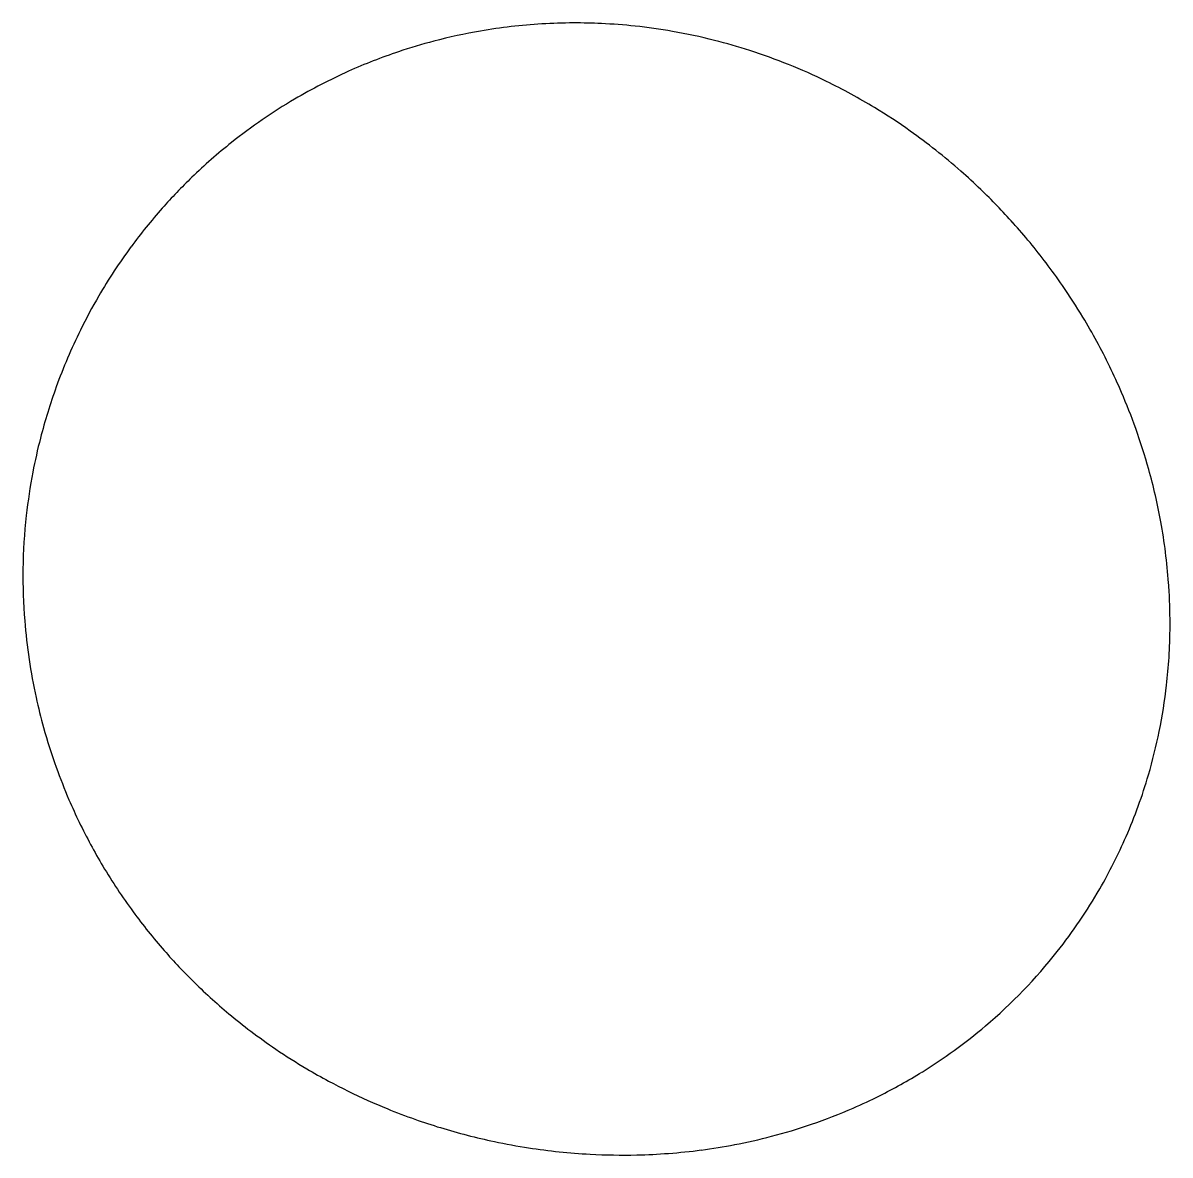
# Model space of a CAD drawing. Header units: metres. Extents: x -292 to 250, y -251 to 283.
import ezdxf

# ---------------------------------------------------------------- set-up
doc = ezdxf.new("R2010")
doc.units = ezdxf.units.M

msp = doc.modelspace()

# ---------------------------------------------------------------- linework, layer by layer
for centre, radius, start, end in [((-31.14, 21.06), 262.18, 453.427, 459.7872), ((-31.09, 20.78), 262.46, 450.155, 453.4342), ((-31.01, 18.09), 265.15, 447.3303, 450.1705), ((-31.12, 16.3), 266.94, 443.8983, 447.3239), ((-31.18, 16.33), 266.92, 440.0559, 443.8849), ((-31.42, 22.7), 260.51, 459.7872, 464.7428), ((-31.76, 12.9), 270.4, 435.7846, 440.0616), ((-31.3, 22.41), 260.83, 464.7519, 468.5672), ((-31.9, 12.46), 270.86, 432.1047, 435.7787), ((-32.01, 24.35), 258.76, 468.556, 474.1686), ((-33.32, 7.87), 275.66, 424.0188, 432.1167), ((-32.22, 24.73), 258.33, 474.1593, 480.5102), ((-35.31, 3.61), 280.36, 421.3473, 424.0333), ((-36.16, 2.19), 282.02, 418.7604, 421.3353), ((-32.08, 24.44), 258.65, 480.5061, 488.5129), ((-36.64, 1.3), 283.03, 414.6835, 418.7697), ((-39.15, -2.25), 287.37, 411.6901, 414.685), ((-31.85, 24.19), 258.99, 488.5182, 494.0222), ((-40.6, -4.18), 289.78, 408.6394, 411.7022), ((-40.82, -4.34), 290.06, 406.1237, 408.6273), ((-30.39, 22.73), 261.05, 494.0289, 498.459), ((-43.77, -7.47), 294.35, 401.8376, 406.132), ((-30.5, 22.84), 260.89, 498.4615, 503.6161), ((-44.27, -7.86), 294.99, 397.0887, 401.8298), ((-31.85, 23.9), 259.18, 503.6284, 509.7509), ((-45.05, -8.5), 296, 394.5519, 397.0961), ((-45.01, -8.6), 296.02, 391.1197, 394.5722), ((-29.39, 22.5), 262.01, 509.7573, 513.7607), ((-43.86, -7.98), 294.72, 388.5774, 391.1326), ((-28.03, 21.88), 263.5, 513.7689, 520.0972), ((-40.99, -6.38), 291.43, 383.3102, 388.5706), ((-28.89, 22.17), 262.59, 520.0938, 525.6246), ((-35.49, -4), 285.43, 379.6337, 383.3086), ((-29.37, 22.23), 262.12, 525.6114, 529.2027), ((-36.58, -4.44), 286.61, 375.6082, 379.6433), ((-29.15, 22.15), 262.35, 529.1952, 533.706), ((-28.55, -2.14), 278.26, 370.3782, 375.5976), ((-28.62, 22.06), 262.89, 533.6985, 539.2231), ((-19.12, -0.43), 268.67, 364.1736, 370.3801), ((-27.16, 22.07), 264.34, 539.2299, 544.5206), ((-13.1, -0.01), 262.64, 362.2324, 364.1781), ((-2.95, 0.46), 252.47, 360.5111, 362.2155), ((-24.91, 22.27), 266.6, 544.5241, 552.393), ((-18.75, 0.25), 268.28, 359.9458, 360.5257), ((-36.14, 0.26), 285.67, 718.516, 719.9486), ((6.4, -0.8), 243.11, 716.4026, 718.5045), ((-8.81, 0.11), 258.35, 713.4986, 716.4135), ((-3.55, -0.46), 253.06, 708.4979, 713.4931), ((-24, 22.51), 267.54, 552.4027, 555.519), ((-24.71, 22.31), 266.8, 555.5179, 559.7518), ((-0.95, -0.99), 250.41, 703.6647, 708.498), ((-25.13, 22.09), 266.33, 559.7387, 563.2731), ((1.57, -1.73), 247.79, 696.5007, 703.6645), ((-24.23, 22.44), 267.3, 563.2652, 565.7807), ((-22.61, 23.32), 269.14, 565.7989, 570.7954), ((3.29, -2.43), 245.93, 690.0382, 696.4906), ((-21.67, 23.82), 270.21, 570.7844, 576.2589), ((3.88, -2.74), 245.26, 681.6981, 690.0322), ((-19.26, 25.63), 273.22, 576.2668, 581.1888), ((-20.42, 24.54), 271.63, 581.1758, 583.3541), ((3.58, -2.48), 245.66, 670.3075, 681.6937), ((-15.73, 29.11), 278.17, 583.3752, 585.2122), ((-20.22, 24.46), 271.71, 585.1929, 590.1422), ((-13.87, 32.14), 281.68, 590.1528, 592.8263), ((-15.62, 29.94), 278.86, 592.8392, 595.8291), ((1.7, -0.27), 248.56, 665.9787, 670.3069), ((-13.31, 33.38), 283.01, 595.8343, 599.3505), ((1.04, 0.62), 249.67, 661.7821, 665.9833), ((-11, 37.44), 287.68, 599.3665, 601.7037), ((-12.24, 35.04), 284.98, 601.6949, 605.8474), ((-1.68, 4.98), 254.8, 656.612, 661.7841), ((-9.98, 40.19), 290.6, 605.8558, 607.7994), ((-2.15, 6.06), 255.99, 653.5508, 656.5977), ((-9.26, 41.69), 292.26, 607.7802, 610.541), ((-3.17, 8.35), 258.49, 648.8735, 653.5557), ((-8.31, 44.57), 295.3, 610.5521, 613.0113), ((-8.86, 42.46), 293.11, 612.9936, 615.5628), ((-4.95, 13.4), 263.85, 644.6029, 648.8842), ((-7.33, 48.6), 299.45, 615.5724, 618.0873), ((-6.34, 18.53), 269.16, 640.8166, 644.6137), ((-8.02, 44.93), 295.71, 618.071, 621.2542), ((-8.16, 43.78), 294.56, 621.2474, 626.9085), ((-7.82, 27.6), 278.35, 634.2923, 637.4809), ((-7.12, 22.5), 273.21, 637.4754, 640.8224), ((-8.36, 39.6), 290.37, 626.9035, 631.2569), ((-8.18, 32.05), 282.82, 631.2538, 634.2969)]:
    msp.add_arc(centre, radius, start, end)

doc.saveas('drawing.dxf')
